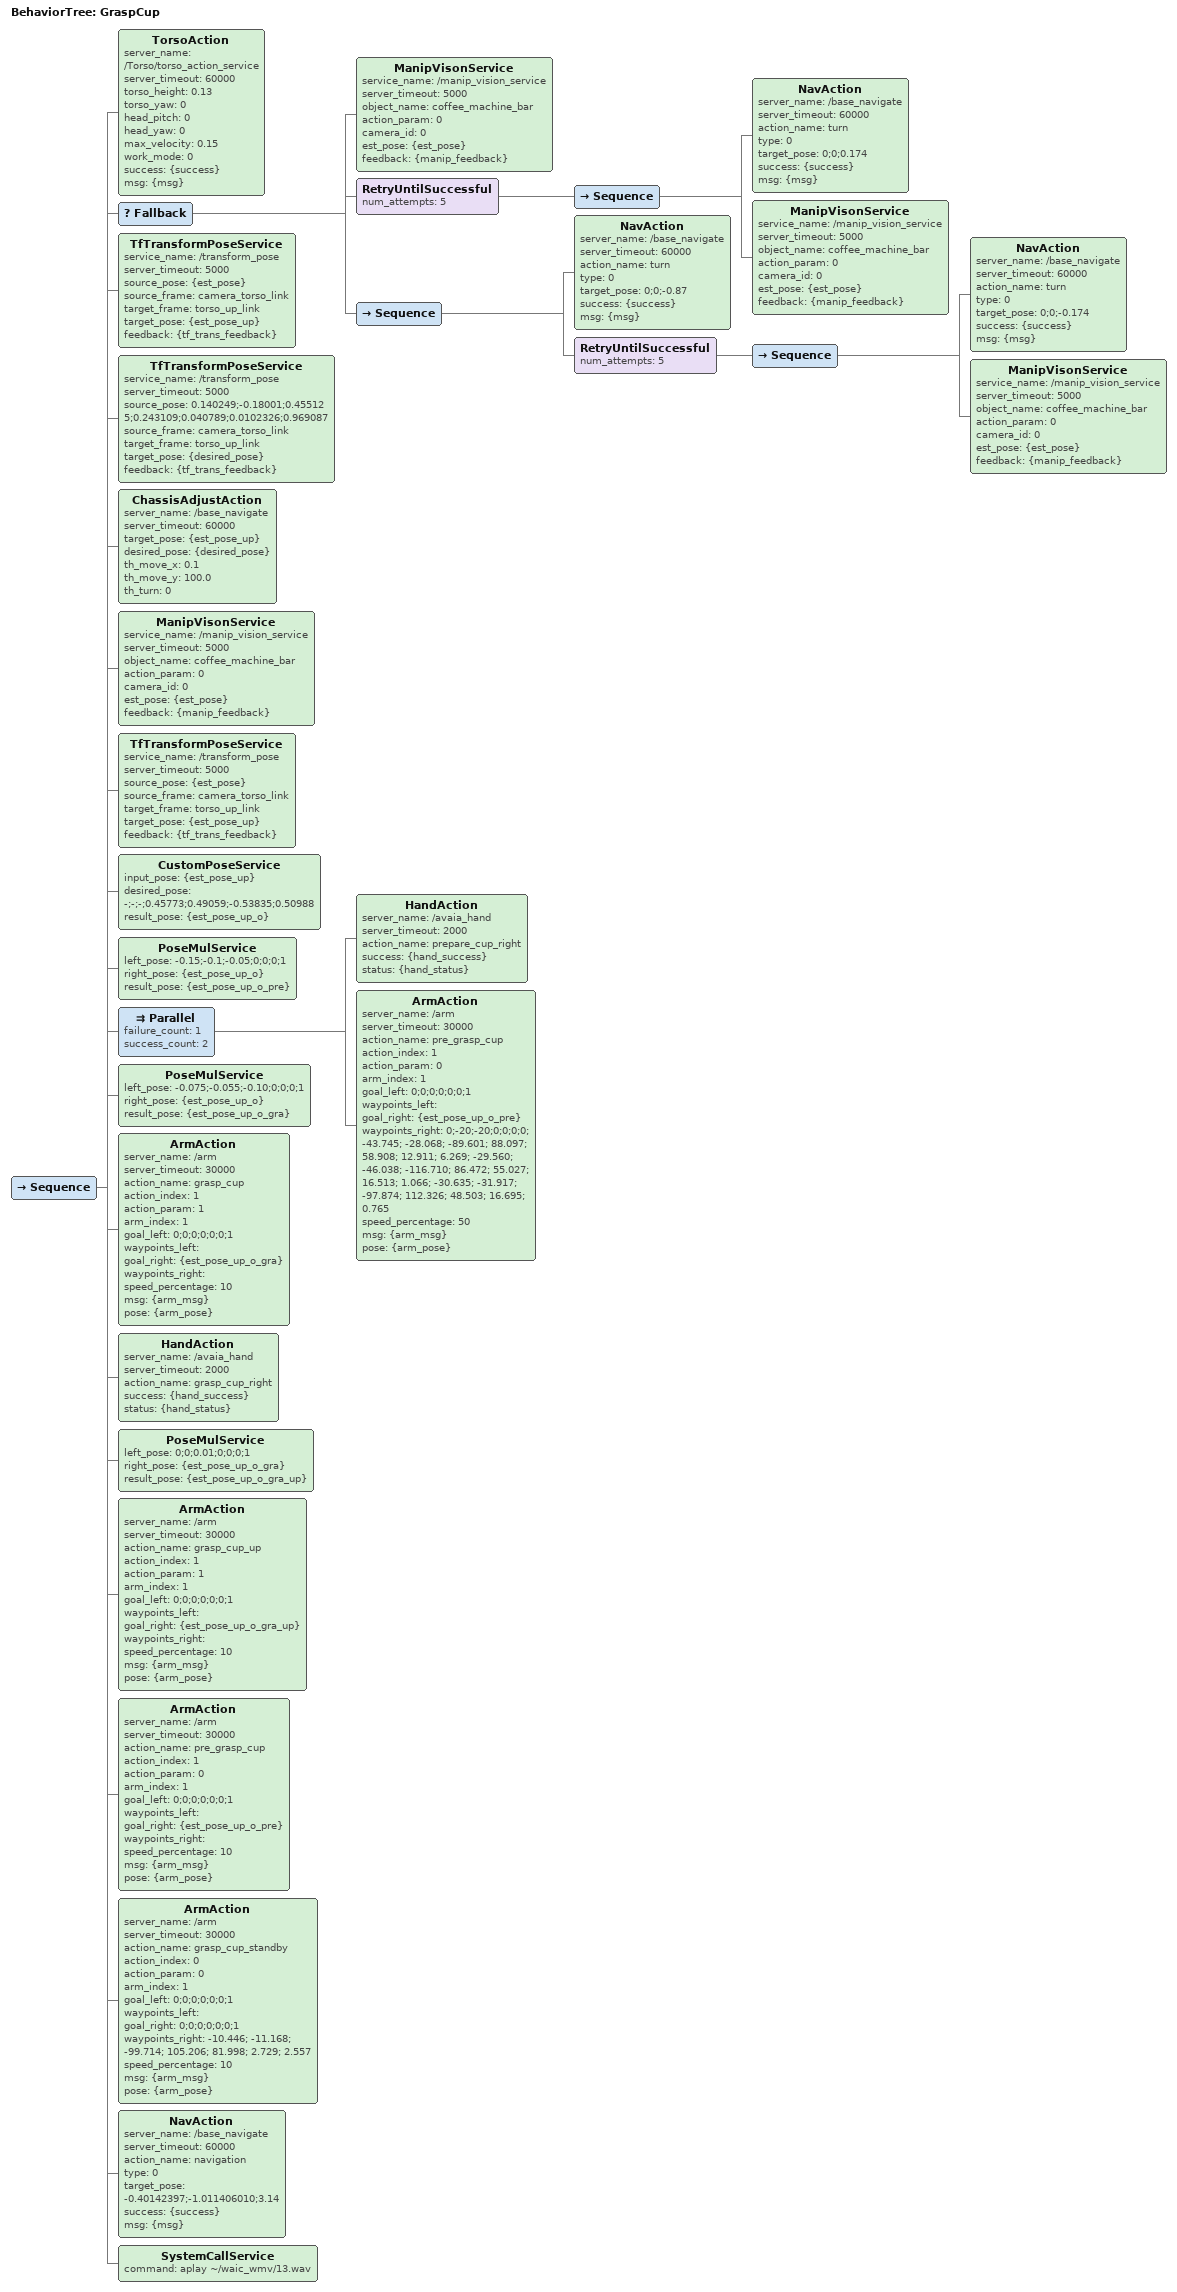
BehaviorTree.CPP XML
<?xml version="1.0" encoding="UTF-8"?>
<root BTCPP_format="4"
      main_tree_to_execute="GraspCup">
  <BehaviorTree ID="GraspCup">
    <Sequence>
      <TorsoAction server_name="/Torso/torso_action_service"
                   server_timeout="60000"
                   torso_height="0.13"
                   torso_yaw="0"
                   head_pitch="0"
                   head_yaw="0"
                   max_velocity="0.15"
                   work_mode="0"
                   success="{success}"
                   msg="{msg}"/>
      <Fallback>
        <ManipVisonService service_name="/manip_vision_service"
                            server_timeout="5000"
                            object_name="coffee_machine_bar"
                            action_param="0"
                            camera_id="0"
                            est_pose="{est_pose}"
                            feedback="{manip_feedback}"/>
        <RetryUntilSuccessful num_attempts="5">
          <Sequence>
            <NavAction server_name="/base_navigate"
                  server_timeout="60000"
                  action_name="turn"
                  type="0"
                  target_pose="0;0;0.174"
                  success="{success}"
                  msg="{msg}"/>
            <ManipVisonService service_name="/manip_vision_service"
                                server_timeout="5000"
                                object_name="coffee_machine_bar"
                                action_param="0"
                                camera_id="0"
                                est_pose="{est_pose}"
                                feedback="{manip_feedback}"/>
          </Sequence>
        </RetryUntilSuccessful>
        <Sequence>
          <NavAction server_name="/base_navigate"
                server_timeout="60000"
                action_name="turn"
                type="0"
                target_pose="0;0;-0.87"
                success="{success}"
                msg="{msg}"/>
          <RetryUntilSuccessful num_attempts="5">
            <Sequence>
              <NavAction server_name="/base_navigate"
                    server_timeout="60000"
                    action_name="turn"
                    type="0"
                    target_pose="0;0;-0.174"
                    success="{success}"
                    msg="{msg}"/>
              <ManipVisonService service_name="/manip_vision_service"
                                  server_timeout="5000"
                                  object_name="coffee_machine_bar"
                                  action_param="0"
                                  camera_id="0"
                                  est_pose="{est_pose}"
                                  feedback="{manip_feedback}"/>
            </Sequence>
          </RetryUntilSuccessful>
        </Sequence>
      </Fallback>
      <TfTransformPoseService service_name="/transform_pose"
                              server_timeout="5000"
                              source_pose="{est_pose}"
                              source_frame="camera_torso_link"
                              target_frame="torso_up_link"
                              target_pose="{est_pose_up}"
                              feedback="{tf_trans_feedback}"/>
      <TfTransformPoseService service_name="/transform_pose"
                              server_timeout="5000"
                              source_pose="0.140249;-0.18001;0.455125;0.243109;0.040789;0.0102326;0.969087"
                              source_frame="camera_torso_link"
                              target_frame="torso_up_link"
                              target_pose="{desired_pose}"
                              feedback="{tf_trans_feedback}"/>
      <ChassisAdjustAction server_name="/base_navigate"
                          server_timeout="60000"
                          target_pose="{est_pose_up}"
                          desired_pose="{desired_pose}"
                          th_move_x="0.1"
                          th_move_y="100.0"
                          th_turn="0" />
      <ManipVisonService service_name="/manip_vision_service"
                          server_timeout="5000"
                          object_name="coffee_machine_bar"
                          action_param="0"
                          camera_id="0"
                          est_pose="{est_pose}"
                          feedback="{manip_feedback}"/>
      <TfTransformPoseService service_name="/transform_pose"
                              server_timeout="5000"
                              source_pose="{est_pose}"
                              source_frame="camera_torso_link"
                              target_frame="torso_up_link"
                              target_pose="{est_pose_up}"
                              feedback="{tf_trans_feedback}"/>
      <CustomPoseService input_pose="{est_pose_up}"
                         desired_pose="-;-;-;0.45773;0.49059;-0.53835;0.50988"
                         result_pose="{est_pose_up_o}"/>
      <PoseMulService left_pose="-0.15;-0.1;-0.05;0;0;0;1"
                      right_pose="{est_pose_up_o}"
                      result_pose="{est_pose_up_o_pre}"/>
      <Parallel failure_count="1"
                success_count="2">
        <HandAction server_name="/avaia_hand"
                    server_timeout="2000"
                    action_name="prepare_cup_right"
                    success="{hand_success}"
                    status="{hand_status}"/>
        <ArmAction server_name="/arm"
                 server_timeout="30000"
                 action_name="pre_grasp_cup"
                 action_index="1"
                 action_param="0"
                 arm_index="1"
                 goal_left="0;0;0;0;0;0;1"
                 waypoints_left=""
                 goal_right="{est_pose_up_o_pre}"
                 waypoints_right="0;-20;-20;0;0;0;0;
                                  -43.745; -28.068; -89.601; 88.097; 58.908; 12.911; 6.269;
                                  -29.560; -46.038; -116.710; 86.472; 55.027; 16.513; 1.066;
                                  -30.635; -31.917; -97.874; 112.326; 48.503; 16.695; 0.765"
                 speed_percentage="50"
                 msg="{arm_msg}"
                 pose="{arm_pose}"/>
      </Parallel>
      <PoseMulService left_pose="-0.075;-0.055;-0.10;0;0;0;1"
                      right_pose="{est_pose_up_o}"
                      result_pose="{est_pose_up_o_gra}"/>
      <ArmAction server_name="/arm"
                server_timeout="30000"
                action_name="grasp_cup"
                action_index="1"
                action_param="1"
                arm_index="1"
                goal_left="0;0;0;0;0;0;1"
                waypoints_left=""
                goal_right="{est_pose_up_o_gra}"
                waypoints_right=""
                speed_percentage="10"
                msg="{arm_msg}"
                pose="{arm_pose}"/>
      <HandAction server_name="/avaia_hand"
                  server_timeout="2000"
                  action_name="grasp_cup_right"
                  success="{hand_success}"
                  status="{hand_status}"/>
      <PoseMulService left_pose="0;0;0.01;0;0;0;1"
                      right_pose="{est_pose_up_o_gra}"
                      result_pose="{est_pose_up_o_gra_up}"/>
      <ArmAction server_name="/arm"
                 server_timeout="30000"
                 action_name="grasp_cup_up"
                 action_index="1"
                 action_param="1"
                 arm_index="1"
                 goal_left="0;0;0;0;0;0;1"
                 waypoints_left=""
                 goal_right="{est_pose_up_o_gra_up}"
                 waypoints_right=""
                 speed_percentage="10"
                 msg="{arm_msg}"
                 pose="{arm_pose}"/>
      <ArmAction server_name="/arm"
                 server_timeout="30000"
                 action_name="pre_grasp_cup"
                 action_index="1"
                 action_param="0"
                 arm_index="1"
                 goal_left="0;0;0;0;0;0;1"
                 waypoints_left=""
                 goal_right="{est_pose_up_o_pre}"
                 waypoints_right=""
                 speed_percentage="10"
                 msg="{arm_msg}"
                 pose="{arm_pose}"/>
      <ArmAction server_name="/arm"
                 server_timeout="30000"
                 action_name="grasp_cup_standby"
                 action_index="0"
                 action_param="0"
                 arm_index="1"
                 goal_left="0;0;0;0;0;0;1"
                 waypoints_left=""
                 goal_right="0;0;0;0;0;0;1"
                 waypoints_right="-10.446; -11.168; -99.714; 105.206; 81.998; 2.729; 2.557"
                 speed_percentage="10"
                 msg="{arm_msg}"
                 pose="{arm_pose}"/>
      <NavAction server_name="/base_navigate"
            server_timeout="60000"
            action_name="navigation"
            type="0"
            target_pose="-0.40142397;-1.011406010;3.14"
            success="{success}"
            msg="{msg}"/>
      <SystemCallService command="aplay ~/waic_wmv/13.wav"/>
    </Sequence>
  </BehaviorTree>
</root>
